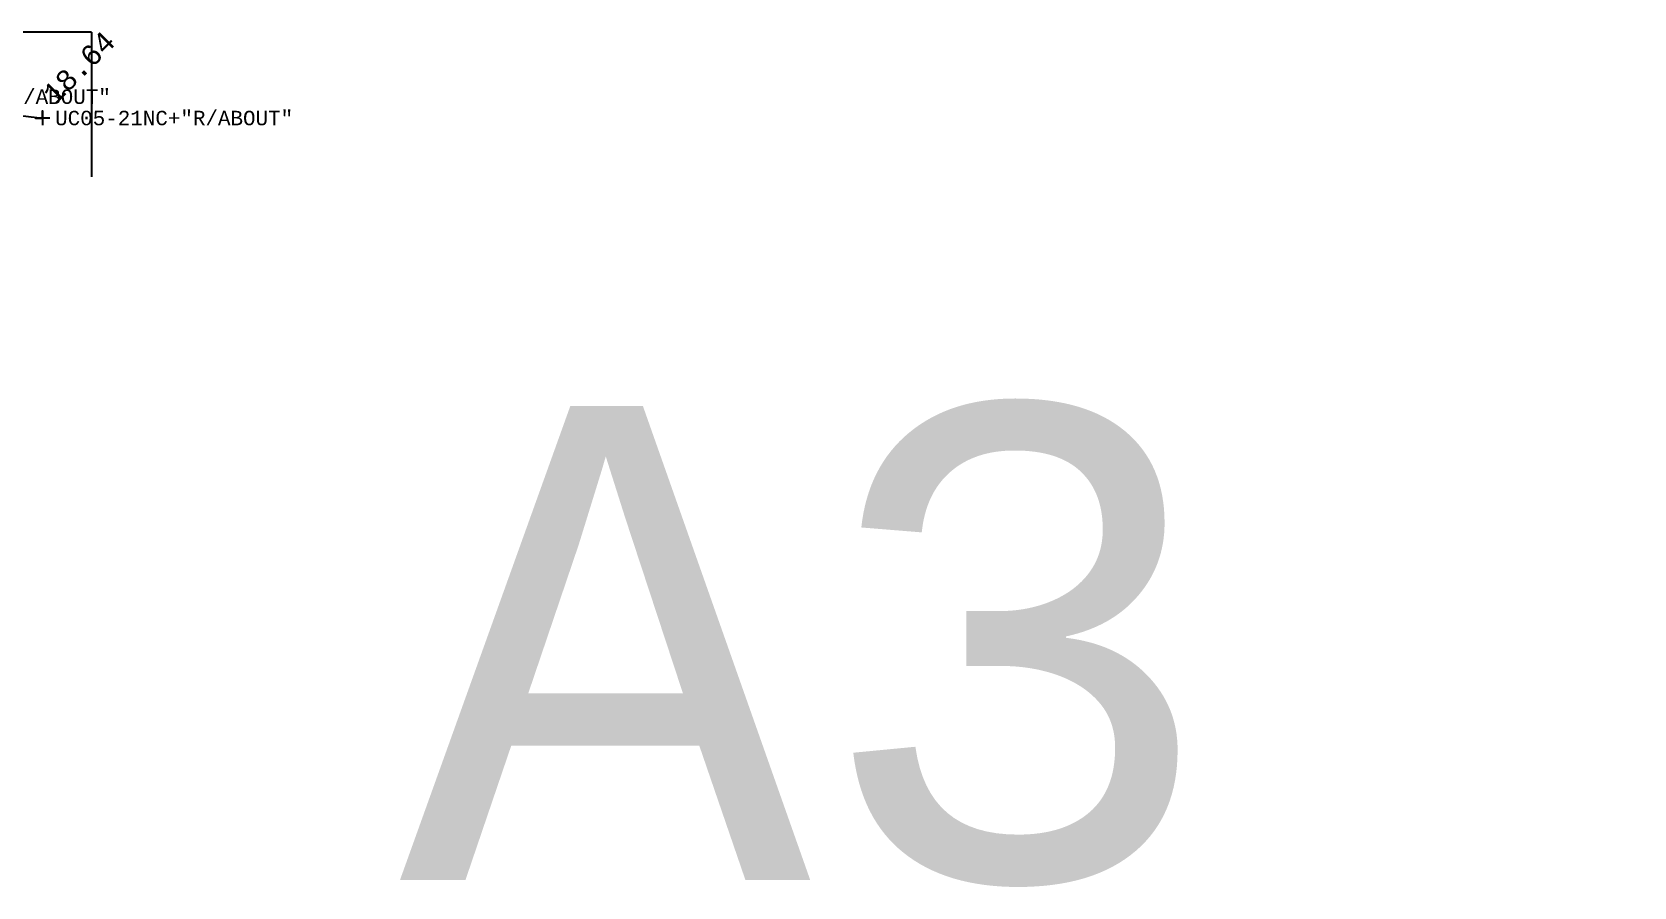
# Model space of a CAD drawing. Extents: x 489 to 634, y 474 to 561.
# Drawn here: x 533.51 to 561.17, y 474.2 to 488.97 of the extents above; entities that cross this region are included whole.
import ezdxf
from ezdxf.enums import TextEntityAlignment as Align

# ---------------------------------------------------------------- set-up
doc = ezdxf.new("R2010")
doc.units = 0
for name, color, linetype in [('11', 7, 'CONTINUOUS'), ('3', 7, 'CONTINUOUS'), ('38', 7, 'CONTINUOUS'), ('5', 7, 'CONTINUOUS')]:
    doc.layers.add(name, color=color, linetype=linetype)
doc.styles.add('MONOTXT', font='MONOTXT', dxfattribs={"height": 0.2})
doc.styles.add('ROMANC', font='ROMANC', dxfattribs={"height": 0.2})

# ---------------------------------------------------------------- blocks, each defined once
blk = doc.blocks.new('*O8')
at = {"layer": '11', "color": 4, "linetype": 'CONTINUOUS'}
for q in [(-41.5, -18.977), (-39, -21.477)]:
    blk.add_line((-39, -18.977), q, dxfattribs=at)
at = {"layer": '11', "color": 4, "linetype": 'CONTINUOUS', "style": 'MONOTXT'}
blk.add_text('A3 1:200', height=8.192, dxfattribs=at).set_placement((-5.31, -29.53), align=Align.MIDDLE)
at = {"layer": '11', "color": 4, "linetype": 'CONTINUOUS', "style": 'ROMANC'}
for tag, height in [('TAG70', 0.56), ('TAG40', 0.48)]:
    blk.add_attdef(tag, text='', height=height, dxfattribs=at).set_placement((0, 0), align=Align.MIDDLE_LEFT)
at = {"layer": '11', "color": 1, "linetype": 'CONTINUOUS', "style": 'MONOTXT'}
blk.add_attdef('TAG00', text='', height=0.4, dxfattribs=at).set_placement((0, 0), align=Align.TOP_CENTER)
at = {"layer": '11', "color": 4, "linetype": 'CONTINUOUS', "style": 'MONOTXT', "width": 0.799582}
for tag in ['TAG10', 'TAG20', 'TAG30', 'TAG50', 'TAG60']:
    blk.add_attdef(tag, text='', height=0.479, dxfattribs=at).set_placement((0, 0), align=Align.MIDDLE_LEFT)

msp = doc.modelspace()

# ---------------------------------------------------------------- linework, layer by layer
at = {"layer": '3', "color": 7, "linetype": 'CONTINUOUS'}
msp.add_lwpolyline([(533.814, 487.486), (533.564, 487.486), (533.689, 487.486), (533.689, 487.611), (533.689, 487.361)], dxfattribs=at)
at = {"layer": '38', "color": 7, "linetype": 'CONTINUOUS'}
msp.add_lwpolyline([(528.925, 486.004), (530.54, 487.855), (533.689, 487.486)], dxfattribs=at)

# ---------------------------------------------------------------- block references
at = {"layer": '11', "color": 30, "linetype": 'CONTINUOUS'}
msp.add_blockref('*O8', (573.533, 507.949), dxfattribs=at)

# ---------------------------------------------------------------- texts
at = {"layer": '3', "color": 7, "linetype": 'CONTINUOUS', "style": 'MONOTXT'}
msp.add_text(' 18.64  ', height=0.35, rotation=45, dxfattribs=at).set_placement((533.689, 487.486))
at = {"layer": '5', "color": 1, "linetype": 'CONTINUOUS', "style": 'MONOTXT'}
for p in [(530.54, 487.855), (533.689, 487.486)]:
    msp.add_text(' UC05-21NC+"R/ABOUT"', height=0.25, dxfattribs=at).set_placement(p, align=Align.MIDDLE_LEFT)

doc.saveas('drawing.dxf')
